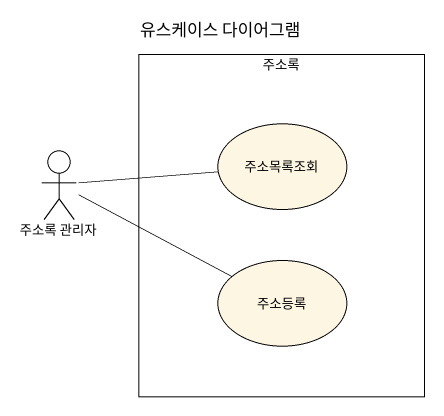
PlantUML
@startuml
title 유스케이스 다이어그램
rectangle 주소록 {
  usecase 주소목록조회
  usecase 주소등록
}
actor "주소록 관리자" as 주소록_관리자
주소록_관리자 -right- 주소목록조회
주소록_관리자 -right- 주소등록
@enduml
